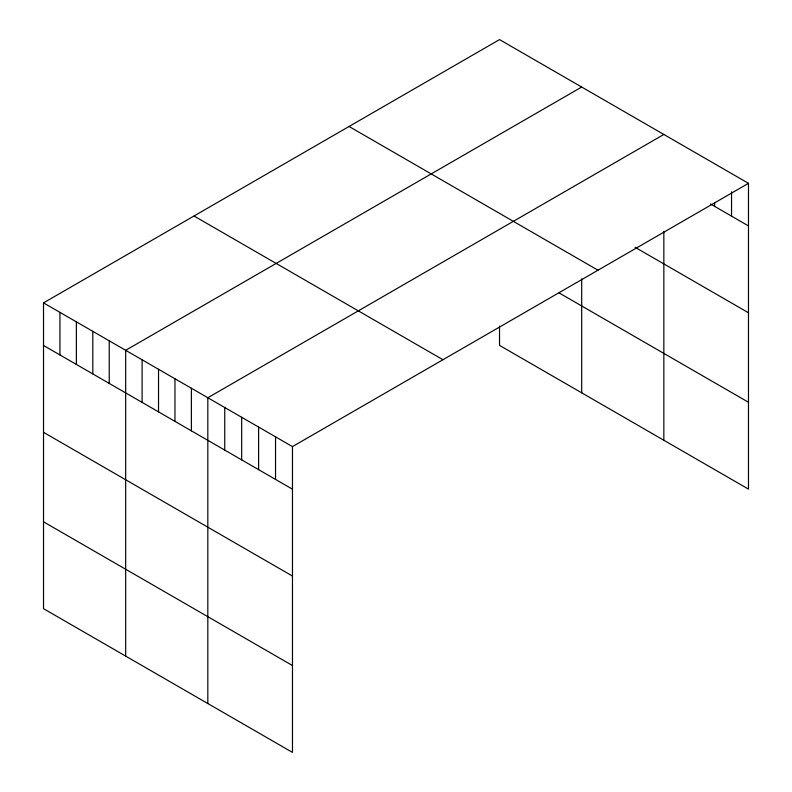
<?xml version="1.0" encoding="UTF-8"?>
<svg xmlns="http://www.w3.org/2000/svg" width="792" height="792" viewBox="0 0 792 792"><rect width="100%" height="100%" fill="white"/><g stroke="black" fill="none" stroke-linecap="round" stroke-linejoin="round"><path stroke-width="1.19" d="M748.48 183.328L292.466 446.609L292.466 752.4L43.52 608.672L43.52 302.881L499.534 39.6L748.48 183.328L748.48 489.119L499.534 345.391L499.534 326.096M581.694 87.031L125.671 350.312L125.671 656.103M663.844 134.462L207.821 397.742L207.821 703.534M710.394 203.92L748.48 225.918M635.085 247.302L748.48 312.771M349.054 126.482L597.99 270.211M559.102 292.921L748.48 402.267M194.01 215.998L442.946 359.726M43.52 302.881L292.466 446.609M43.52 345.47L292.466 489.199M43.52 432.323L292.466 576.051M43.52 521.819L292.466 665.537M731.551 191.803L731.551 216.137M714.622 202.722L714.622 206.365M663.844 231.333L663.844 440.253M581.694 278.883L581.694 392.822M275.537 436.828L275.537 479.417M258.608 427.056L258.608 469.646M241.679 417.285L241.679 459.875M224.75 407.514L224.75 450.103M191.387 388.258L191.387 430.838M174.963 378.764L174.963 421.354M158.529 369.28L158.529 411.87M142.105 359.796L142.105 402.385M109.237 340.827L109.237 383.417M92.812 331.333L92.812 373.923M76.379 321.849L76.379 364.439M59.944 312.365L59.944 354.955"/></g></svg>
